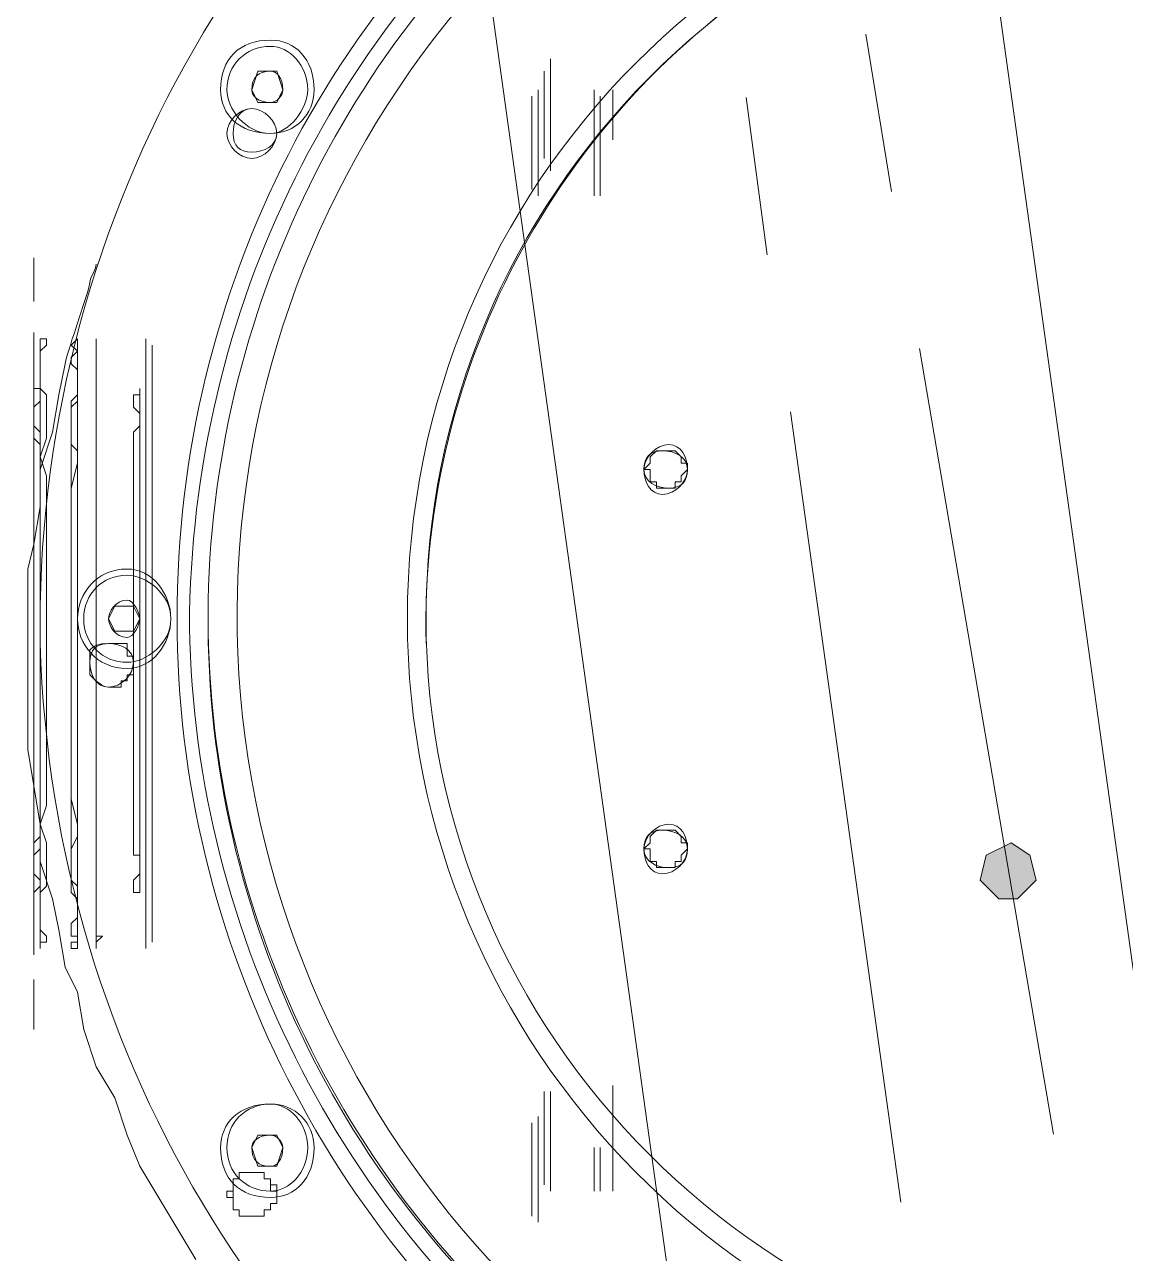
# Model space of a CAD drawing. Header units: millimetres. Extents: x 25083 to 52777, y 24772 to 45779.
# Drawn here: x 49267.8 to 49333.5, y 36130.4 to 36203.8 of the extents above; entities that cross this region are included whole.
import ezdxf

# ---------------------------------------------------------------- set-up
doc = ezdxf.new("R2010")
doc.units = ezdxf.units.MM
doc.layers.add('小车', color=7, linetype='Continuous')
doc.styles.add('标准', font='', dxfattribs={"width": 0.667})
doc.styles.get('标准').set_extended_font_data('FangSong_GB2312')
doc.dimstyles.new('标准', dxfattribs={"dimtxt": 35, "dimasz": 4, "dimexe": 2, "dimexo": 0, "dimtad": 1, "dimdec": 1, "dimzin": 9, "dimdsep": 46, "dimtxsty": '标准', "dimcen": 0, "dimdle": 6, "dimazin": 2, "dimtfac": 1, "dimtdec": 1, "dimtmove": 0, "dimatfit": 3, "dimfxl": 1, "dimtolj": 1, "dimtzin": 0, "dimarcsym": 0})

# ---------------------------------------------------------------- blocks, each defined once
blk = doc.blocks.new('zw$D2F4')
h = blk.add_hatch(color=7)
h.dxf.hatch_style = 2
h.paths.add_polyline_path([(436.718, 274.434), (435.233, 273.692), (434.861, 272.206), (435.975, 271.092), (437.09, 271.092), (438.204, 272.206), (437.832, 273.692)])
at = {"color": 7, "lineweight": 5}
for points in [[(409.238, 316.769), (409.238, 321.226), (409.238, 318.997)], [(391.412, 319.369), (391.784, 320.483)], [(392.898, 320.483), (391.784, 320.483)], [(392.898, 320.483), (393.269, 319.369)], [(408.866, 316.769), (408.866, 320.483), (408.866, 318.997)], [(391.784, 318.626), (391.412, 319.369)], [(393.269, 319.369), (392.898, 318.626)], [(408.495, 313.056), (408.495, 319.369)], [(408.495, 319.369), (408.495, 313.056)], [(411.837, 319.369), (411.837, 313.056)], [(411.837, 313.056), (411.837, 319.369)], [(412.951, 318.997), (412.951, 319.369)], [(412.951, 319.369), (412.951, 317.141), (412.951, 316.769)], [(412.951, 318.997), (412.951, 319.369)], [(412.951, 319.369), (412.951, 317.141), (412.951, 316.769)], [(391.784, 318.626), (392.898, 318.626)], [(408.124, 318.997), (408.124, 313.427)], [(408.124, 313.427), (408.124, 318.997)], [(408.866, 318.997), (408.866, 315.284), (408.866, 316.769)], [(409.238, 318.997), (409.238, 314.541), (409.238, 316.769)], [(412.208, 318.997), (412.208, 313.427)], [(412.208, 313.056), (412.208, 318.997)], [(412.951, 316.398), (412.951, 318.626), (412.951, 318.997)], [(412.951, 316.398), (412.951, 318.626), (412.951, 318.997)], [(412.951, 317.141), (412.951, 318.626)], [(412.951, 318.626), (412.951, 317.141)], [(412.208, 317.883), (412.208, 314.541)], [(412.208, 314.541), (412.208, 317.883)], [(412.951, 316.769), (412.951, 316.398)], [(412.951, 316.769), (412.951, 316.398)], [(378.415, 309.342), (378.415, 307.485), (378.415, 306.743)], [(378.415, 306.743), (378.415, 308.599), (378.415, 308.971), (378.415, 309.342)], [(378.415, 286.689), (378.415, 304.886), (378.415, 286.318)], [(378.415, 304.514), (378.415, 301.915), (378.415, 301.172)], [(378.415, 301.172), (378.415, 303.772), (378.415, 304.514)], [(379.158, 286.689), (379.158, 296.344), (378.786, 297.459), (379.158, 298.573), (379.158, 301.172), (378.786, 301.543), (378.786, 303.772), (379.158, 304.143), (379.158, 304.514), (378.786, 304.514), (378.786, 286.318)], [(380.643, 286.318), (380.643, 300.801), (381.014, 301.172), (381.014, 303.772), (380.643, 304.143), (381.014, 304.514), (381.014, 286.689)], [(382.128, 286.689), (382.128, 304.514), (382.128, 286.318)], [(385.099, 286.318), (385.099, 304.514), (385.099, 286.689)], [(381.014, 286.689), (381.014, 303.772), (380.643, 303.4), (380.643, 303.029), (381.014, 302.658), (381.014, 300.801), (380.643, 300.429), (380.643, 298.201), (381.014, 297.83), (381.014, 297.087), (380.643, 295.602), (380.643, 286.318)], [(382.128, 286.318), (382.128, 303.772), (382.128, 286.689)], [(385.471, 286.318), (385.471, 304.143), (385.471, 286.689)], [(388.07, 249.553), (384.728, 255.124), (383.985, 256.98), (383.242, 259.209), (382.128, 261.065), (381.386, 263.294), (381.014, 265.522), (380.272, 267.007), (379.9, 269.235), (379.529, 271.092), (378.786, 273.32), (378.786, 275.548), (378.043, 280.005), (378.043, 290.774), (378.415, 292.26), (378.786, 294.488), (378.786, 296.716), (379.529, 298.944), (379.9, 301.172), (380.272, 303.029)], [(378.415, 303.4), (378.415, 301.172), (378.415, 300.429)], [(378.415, 300.429), (378.415, 302.658), (378.415, 303.4)], [(378.415, 286.318), (378.415, 301.543), (378.786, 301.543), (378.786, 300.801), (378.415, 300.429), (378.415, 299.315), (378.786, 298.944), (378.786, 286.689)], [(384.728, 286.689), (384.728, 301.543), (384.728, 301.172), (384.357, 301.172), (384.357, 300.429), (384.728, 300.058), (384.728, 299.315), (384.357, 298.944), (384.357, 286.318)], [(385.471, 286.689), (385.471, 301.543), (385.471, 286.318)], [(378.786, 286.689), (378.786, 298.201), (378.415, 298.573), (378.415, 293.002), (378.415, 292.631), (378.415, 286.318)], [(416.293, 297.83), (415.551, 297.83), (415.179, 297.459), (415.179, 297.087), (414.808, 296.716), (415.179, 296.716), (415.179, 295.973), (415.551, 295.973), (415.551, 295.602), (416.293, 295.602)], [(416.293, 295.602), (416.665, 295.602), (416.665, 295.973), (417.036, 295.973), (417.036, 296.344), (417.408, 296.716), (417.408, 297.087), (417.036, 297.087), (417.036, 297.459), (416.665, 297.83), (416.293, 297.83)], [(378.415, 285.946), (378.415, 297.459), (378.415, 286.689)], [(382.871, 287.803), (383.242, 288.546)], [(384.357, 288.546), (383.242, 288.546)], [(384.357, 288.546), (384.728, 287.803)], [(383.242, 287.06), (382.871, 287.803)], [(384.728, 287.803), (384.357, 287.06)], [(383.242, 287.06), (384.357, 287.06)], [(378.786, 286.689), (378.786, 274.063), (378.415, 273.692), (378.415, 272.577), (378.786, 272.206), (378.786, 271.835), (378.415, 271.463), (378.415, 286.318)], [(378.415, 286.318), (378.415, 274.434), (378.786, 274.806), (378.786, 279.633), (378.786, 280.376), (378.786, 286.689)], [(378.415, 286.689), (378.415, 275.177), (378.415, 275.548), (378.415, 285.946)], [(378.415, 286.318), (378.415, 268.121), (378.415, 267.75), (378.415, 286.689)], [(378.786, 286.318), (378.786, 268.121), (378.786, 268.493), (379.158, 268.493), (379.158, 268.864), (378.786, 269.235), (378.786, 271.463), (379.158, 271.835), (379.158, 274.434), (378.786, 275.548), (379.158, 276.662), (379.158, 286.689)], [(381.014, 286.689), (381.014, 268.121), (380.643, 268.121), (380.643, 268.493), (381.014, 268.493), (381.014, 271.092), (380.643, 271.463), (380.643, 286.318)], [(380.643, 286.318), (380.643, 277.034), (381.014, 275.548), (381.014, 274.806), (380.643, 274.063), (380.643, 272.206), (381.014, 271.835), (381.014, 269.978), (380.643, 269.607), (380.643, 268.864), (381.014, 268.864), (381.014, 286.689)], [(382.128, 286.318), (382.128, 268.121), (382.128, 268.493), (382.5, 268.864), (382.128, 268.864), (382.128, 286.689)], [(382.128, 286.689), (382.128, 269.235), (382.128, 268.864), (382.128, 286.318)], [(382.871, 283.718), (383.614, 283.718), (383.614, 284.09), (383.985, 284.09), (383.985, 284.461), (384.357, 284.461), (384.357, 285.575), (383.985, 285.575), (383.985, 286.318), (382.871, 286.318)], [(384.357, 286.318), (384.357, 273.692), (384.728, 273.692), (384.728, 272.577), (384.357, 272.206), (384.357, 271.463), (384.728, 271.463), (384.728, 286.689)], [(385.099, 286.689), (385.099, 268.121), (385.099, 286.318)], [(385.471, 286.689), (385.471, 268.493), (385.471, 286.318)], [(385.471, 286.318), (385.471, 271.092), (385.471, 286.689)], [(416.293, 275.177), (415.551, 275.177), (415.179, 274.806), (415.179, 274.434), (414.808, 274.063), (415.179, 274.063), (415.179, 273.32), (415.551, 273.32), (415.551, 272.949), (416.293, 272.949)], [(416.293, 272.949), (416.665, 272.949), (416.665, 273.32), (417.036, 273.32), (417.036, 273.692), (417.408, 274.063), (417.408, 274.434), (417.036, 274.434), (417.036, 274.806), (416.665, 275.177), (416.293, 275.177)], [(378.415, 272.949), (378.415, 270.349), (378.415, 269.607)], [(378.415, 269.607), (378.415, 272.206), (378.415, 272.949)], [(378.415, 272.577), (378.415, 269.978), (378.415, 269.235)], [(378.415, 269.235), (378.415, 271.835), (378.415, 272.577)], [(378.415, 266.264), (378.415, 264.036), (378.415, 263.294)], [(378.415, 263.294), (378.415, 265.522), (378.415, 266.264)], [(412.951, 259.951), (412.951, 253.638)], [(408.866, 254.01), (408.866, 259.58)], [(408.866, 259.58), (408.866, 254.01)], [(409.238, 259.58), (409.238, 253.638)], [(409.238, 253.638), (409.238, 259.58)], [(412.951, 253.638), (412.951, 259.58)], [(412.951, 259.58), (412.951, 253.638)], [(412.951, 253.638), (412.951, 259.58)], [(412.951, 255.124), (412.951, 258.466)], [(412.951, 258.466), (412.951, 255.124)], [(408.124, 253.638), (408.124, 257.723), (408.124, 256.238)], [(408.495, 253.638), (408.495, 258.094), (408.495, 256.238)], [(391.412, 256.238), (391.784, 256.98)], [(392.898, 256.98), (391.784, 256.98)], [(392.898, 256.98), (393.269, 256.238)], [(391.784, 255.124), (391.412, 256.238)], [(393.269, 256.238), (392.898, 255.124)], [(408.124, 256.238), (408.124, 252.153), (408.124, 253.638)], [(408.495, 256.238), (408.495, 251.781), (408.495, 253.638)], [(411.837, 256.238), (411.837, 254.381), (411.837, 253.638)], [(411.837, 253.638), (411.837, 255.495), (411.837, 256.238)], [(412.208, 256.238), (412.208, 254.381), (412.208, 253.638)], [(412.208, 253.638), (412.208, 255.495), (412.208, 256.238)], [(412.208, 255.495), (412.208, 254.381)], [(412.208, 254.381), (412.208, 255.495)], [(392.155, 252.153), (390.67, 252.153), (390.67, 252.524), (390.298, 252.524), (390.298, 253.267), (389.927, 253.267), (389.927, 253.638), (390.298, 253.638), (390.298, 254.381), (390.67, 254.381), (390.67, 254.752)], [(390.67, 254.752), (390.67, 254.381), (390.298, 254.381), (390.298, 253.638), (390.298, 253.267), (390.298, 252.524), (390.67, 252.524), (390.67, 252.153), (392.155, 252.153)], [(390.67, 254.752), (392.155, 254.752), (392.155, 254.381), (392.526, 254.381), (392.526, 253.638), (392.898, 253.638), (392.898, 252.895), (392.526, 252.895), (392.526, 252.524), (392.155, 252.524), (392.155, 252.153)], [(392.155, 252.153), (392.155, 252.524), (392.526, 252.524), (392.526, 252.895), (392.898, 252.895), (392.898, 253.638), (392.898, 254.01), (392.526, 254.01), (392.526, 254.381), (392.155, 254.381), (392.155, 254.752), (390.67, 254.752)], [(391.784, 255.124), (392.898, 255.124)]]:
    blk.add_lwpolyline(points, dxfattribs=at)
at = {"color": 7, "lineweight": 0}
blk.add_lwpolyline([(436.718, 274.434), (435.233, 273.692), (434.861, 272.206), (435.975, 271.092), (437.09, 271.092), (438.204, 272.206), (437.832, 273.692)], close=True, dxfattribs=at)
at = {"color": 7, "lineweight": 5}
for points in [[(412.208, 346.478), (391.041, 333.852), (378.415, 310.827), (378.786, 286.318)], [(428.177, 341.279), (402.182, 331.995), (386.585, 305.257), (391.412, 278.148)], [(412.208, 336.823), (396.24, 325.682), (386.956, 307.485), (386.956, 287.803)], [(412.208, 335.709), (396.983, 324.568), (388.07, 307.114), (387.699, 288.175)], [(412.208, 334.594), (397.725, 323.825), (389.184, 306.743), (388.813, 288.917)], [(401.81, 286.318), (401.439, 303.029), (409.98, 318.626), (424.092, 327.167)], [(411.837, 319.369), (411.837, 319.369), (411.837, 319.369), (411.837, 319.369)], [(412.208, 318.997), (412.208, 318.997), (412.208, 318.997), (412.208, 318.997)], [(412.208, 313.056), (412.208, 313.056), (412.208, 313.056), (412.208, 313.427)], [(411.837, 313.056), (411.837, 313.056), (411.837, 313.056), (411.837, 313.056)], [(382.128, 308.971), (382.128, 308.599), (381.757, 308.228), (381.757, 307.857)], [(381.757, 307.857), (381.386, 306.371), (380.643, 304.514), (380.272, 303.029)], [(388.813, 288.917), (388.442, 270.721), (396.611, 253.638), (410.723, 242.497)], [(386.956, 287.803), (386.956, 268.493), (396.24, 250.296), (411.837, 238.784)], [(387.699, 288.175), (387.699, 269.607), (396.611, 251.781), (411.466, 240.641)], [(388.813, 287.803), (388.813, 270.349), (396.983, 253.638), (410.723, 242.497)], [(378.786, 286.318), (379.529, 261.437), (393.269, 239.155), (415.179, 227.643)], [(381.757, 285.946), (382.128, 286.318), (382.5, 286.318), (382.871, 286.318)], [(381.757, 284.461), (381.757, 284.832), (381.757, 285.575), (381.757, 285.946)], [(382.871, 283.718), (382.5, 283.718), (382.128, 284.09), (381.757, 284.461)], [(391.412, 278.148), (396.24, 251.039), (419.636, 231.357), (447.116, 231.357)], [(412.951, 259.951), (412.951, 259.951), (412.951, 259.58), (412.951, 259.58)], [(412.951, 259.58), (412.951, 259.58), (412.951, 259.58), (412.951, 259.58)], [(412.951, 253.638), (412.951, 253.638), (412.951, 253.638), (412.951, 253.638)], [(412.951, 253.638), (412.951, 253.638), (412.951, 253.638), (412.951, 253.638)]]:
    blk.add_open_spline(points, degree=3, dxfattribs=at)
for points in [[(447.116, 334.594), (421.492, 334.594), (400.696, 313.798), (400.696, 287.803), (400.696, 262.179), (421.492, 241.012), (447.116, 241.012), (473.111, 241.012), (493.907, 262.179), (493.907, 287.803), (493.907, 313.798), (473.111, 334.594), (447.116, 334.594)], [(447.116, 333.48), (422.235, 333.48), (401.81, 313.056), (401.81, 287.803), (401.81, 262.922), (422.235, 242.497), (447.116, 242.497), (472.369, 242.497), (492.793, 262.922), (492.793, 287.803), (492.793, 313.056), (472.369, 333.48), (447.116, 333.48)], [(392.526, 322.34), (390.67, 322.34), (389.556, 321.226), (389.556, 319.369), (389.556, 317.883), (390.67, 316.769), (392.526, 316.769), (394.012, 316.769), (395.126, 317.883), (395.126, 319.369), (395.126, 321.226), (394.012, 322.34), (392.526, 322.34)], [(392.526, 321.968), (391.041, 321.968), (389.927, 320.854), (389.927, 319.369), (389.927, 318.255), (391.041, 316.769), (392.526, 316.769), (393.641, 316.769), (394.755, 318.255), (394.755, 319.369), (394.755, 320.854), (393.641, 321.968), (392.526, 321.968)], [(392.526, 320.483), (391.784, 320.483), (391.412, 320.111), (391.412, 319.369), (391.412, 318.997), (391.784, 318.626), (392.526, 318.626), (392.898, 318.626), (393.269, 318.997), (393.269, 319.369), (393.269, 320.111), (392.898, 320.483), (392.526, 320.483)], [(391.412, 318.255), (390.67, 318.255), (389.927, 317.512), (389.927, 316.769), (389.927, 316.027), (390.67, 315.284), (391.412, 315.284), (392.155, 315.284), (392.898, 316.027), (392.898, 316.769), (392.898, 317.512), (392.155, 318.255), (391.412, 318.255)], [(391.412, 318.255), (390.67, 318.255), (390.298, 317.512), (390.298, 316.769), (390.298, 316.027), (390.67, 315.655), (391.412, 315.655), (392.155, 315.655), (392.898, 316.027), (392.898, 316.769), (392.898, 317.512), (392.155, 318.255), (391.412, 318.255)], [(416.293, 298.201), (415.551, 298.201), (414.808, 297.459), (414.808, 296.716), (414.808, 295.973), (415.551, 295.602), (416.293, 295.602), (417.036, 295.602), (417.408, 295.973), (417.408, 296.716), (417.408, 297.459), (417.036, 298.201), (416.293, 298.201)], [(415.922, 297.83), (415.179, 297.83), (414.808, 297.459), (414.808, 296.716), (414.808, 295.973), (415.179, 295.23), (415.922, 295.23), (416.665, 295.23), (417.408, 295.973), (417.408, 296.716), (417.408, 297.459), (416.665, 297.83), (415.922, 297.83)], [(383.985, 290.774), (382.128, 290.774), (381.014, 289.289), (381.014, 287.803), (381.014, 286.318), (382.128, 284.832), (383.985, 284.832), (385.471, 284.832), (386.585, 286.318), (386.585, 287.803), (386.585, 289.289), (385.471, 290.774), (383.985, 290.774)], [(383.985, 290.403), (382.5, 290.403), (381.386, 289.289), (381.386, 287.803), (381.386, 286.318), (382.5, 285.204), (383.985, 285.204), (385.099, 285.204), (386.585, 286.318), (386.585, 287.803), (386.585, 289.289), (385.099, 290.403), (383.985, 290.403)], [(383.985, 288.917), (383.242, 288.917), (382.871, 288.175), (382.871, 287.803), (382.871, 287.432), (383.242, 286.689), (383.985, 286.689), (384.357, 286.689), (384.728, 287.432), (384.728, 287.803), (384.728, 288.175), (384.357, 288.917), (383.985, 288.917)], [(382.871, 286.318), (382.128, 286.318), (381.757, 285.946), (381.757, 285.204), (381.757, 284.461), (382.128, 283.718), (382.871, 283.718), (383.614, 283.718), (384.357, 284.461), (384.357, 285.204), (384.357, 285.946), (383.614, 286.318), (382.871, 286.318)], [(416.293, 275.548), (415.551, 275.548), (414.808, 274.806), (414.808, 274.063), (414.808, 273.32), (415.551, 272.949), (416.293, 272.949), (417.036, 272.949), (417.408, 273.32), (417.408, 274.063), (417.408, 274.806), (417.036, 275.548), (416.293, 275.548)], [(415.922, 275.177), (415.179, 275.177), (414.808, 274.806), (414.808, 274.063), (414.808, 273.32), (415.179, 272.577), (415.922, 272.577), (416.665, 272.577), (417.408, 273.32), (417.408, 274.063), (417.408, 274.806), (416.665, 275.177), (415.922, 275.177)], [(392.526, 258.837), (390.67, 258.837), (389.556, 257.723), (389.556, 256.238), (389.556, 254.381), (390.67, 253.267), (392.526, 253.267), (394.012, 253.267), (395.126, 254.381), (395.126, 256.238), (395.126, 257.723), (394.012, 258.837), (392.526, 258.837)], [(392.526, 258.837), (391.041, 258.837), (389.927, 257.723), (389.927, 256.238), (389.927, 254.752), (391.041, 253.638), (392.526, 253.638), (393.641, 253.638), (394.755, 254.752), (394.755, 256.238), (394.755, 257.723), (393.641, 258.837), (392.526, 258.837)], [(392.526, 256.98), (391.784, 256.98), (391.412, 256.609), (391.412, 256.238), (391.412, 255.495), (391.784, 255.124), (392.526, 255.124), (392.898, 255.124), (393.269, 255.495), (393.269, 256.238), (393.269, 256.609), (392.898, 256.98), (392.526, 256.98)]]:
    blk.add_open_spline(points, degree=3, knots=[0, 0, 0, 0, 1, 1, 1, 2, 2, 2, 3, 3, 3, 4, 4, 4, 4], dxfattribs=at)
blk = doc.blocks.new('*D468')
at = {"layer": 'DEFPOINTS', "color": 0}
for p in [(36394.726, 116814.498), (36374.449, 116811.675), (36378.59, 116781.931)]:
    blk.add_point(p, dxfattribs=at)
at = {"layer": '小车', "color": 0, "lineweight": -2}
for p, q in [((36394.726, 116814.498), (36388.79, 116857.133)), ((36374.449, 116811.675), (36396.706, 116814.773)), ((36398.315, 116788.715), (36395.277, 116810.536)), ((36378.59, 116781.931), (36400.847, 116785.029))]:
    blk.add_line(p, q, dxfattribs=at)
at = {"layer": '小车', "color": 0}
for points in [[(36395.937, 116810.628), (36394.617, 116810.444), (36394.726, 116814.498)], [(36398.975, 116788.807), (36397.654, 116788.623), (36398.866, 116784.754)]]:
    blk.add_solid(points, dxfattribs=at)
at = {"layer": '小车', "color": 0, "insert": (36409.434, 116840.295), "char_height": 35, "attachment_point": 5, "rotation": 277.92543, "style": '标准'}
blk.add_mtext('\\A1;30', dxfattribs=at)
blk = doc.blocks.new('A$C1A4175F5')
at = {"layer": '小车', "color": 7, "lineweight": 0}
for points in [[(229.857, 438.575), (686.91, 374.882)], [(63.554, 431.436), (682.71, 345.205)]]:
    blk.add_lwpolyline(points, dxfattribs=at)
at = {"layer": '小车', "color": 1, "lineweight": 0}
for points in [[(360.603, 414.217), (407.498, 406.238)], [(356.544, 405.118), (403.719, 398.539)], [(416.877, 404.558), (426.256, 403.019)], [(413.098, 397.139), (422.477, 395.879)]]:
    blk.add_lwpolyline(points, dxfattribs=at)
at = {"layer": '小车'}
dim = blk.add_aligned_dim(p1=(410.909, 592.677), p2=(406.768, 622.421), distance=-20.472, dimstyle='标准', dxfattribs=at)
dim.commit()
dim.dimension.update_dxf_attribs({"geometry": '*D468', "text_midpoint": (441.753, 651.042), "insert": (-35967.681, -116189.253)})

msp = doc.modelspace()

# ---------------------------------------------------------------- block references
msp.add_blockref('zw$D2F4', (48889.923, 35880.503))
at = {"layer": '小车', "ltscale": 10, "xscale": -1, "rotation": 270}
msp.add_blockref('A$C1A4175F5', (48914.945, 35776.933), dxfattribs=at)

doc.saveas('drawing.dxf')
